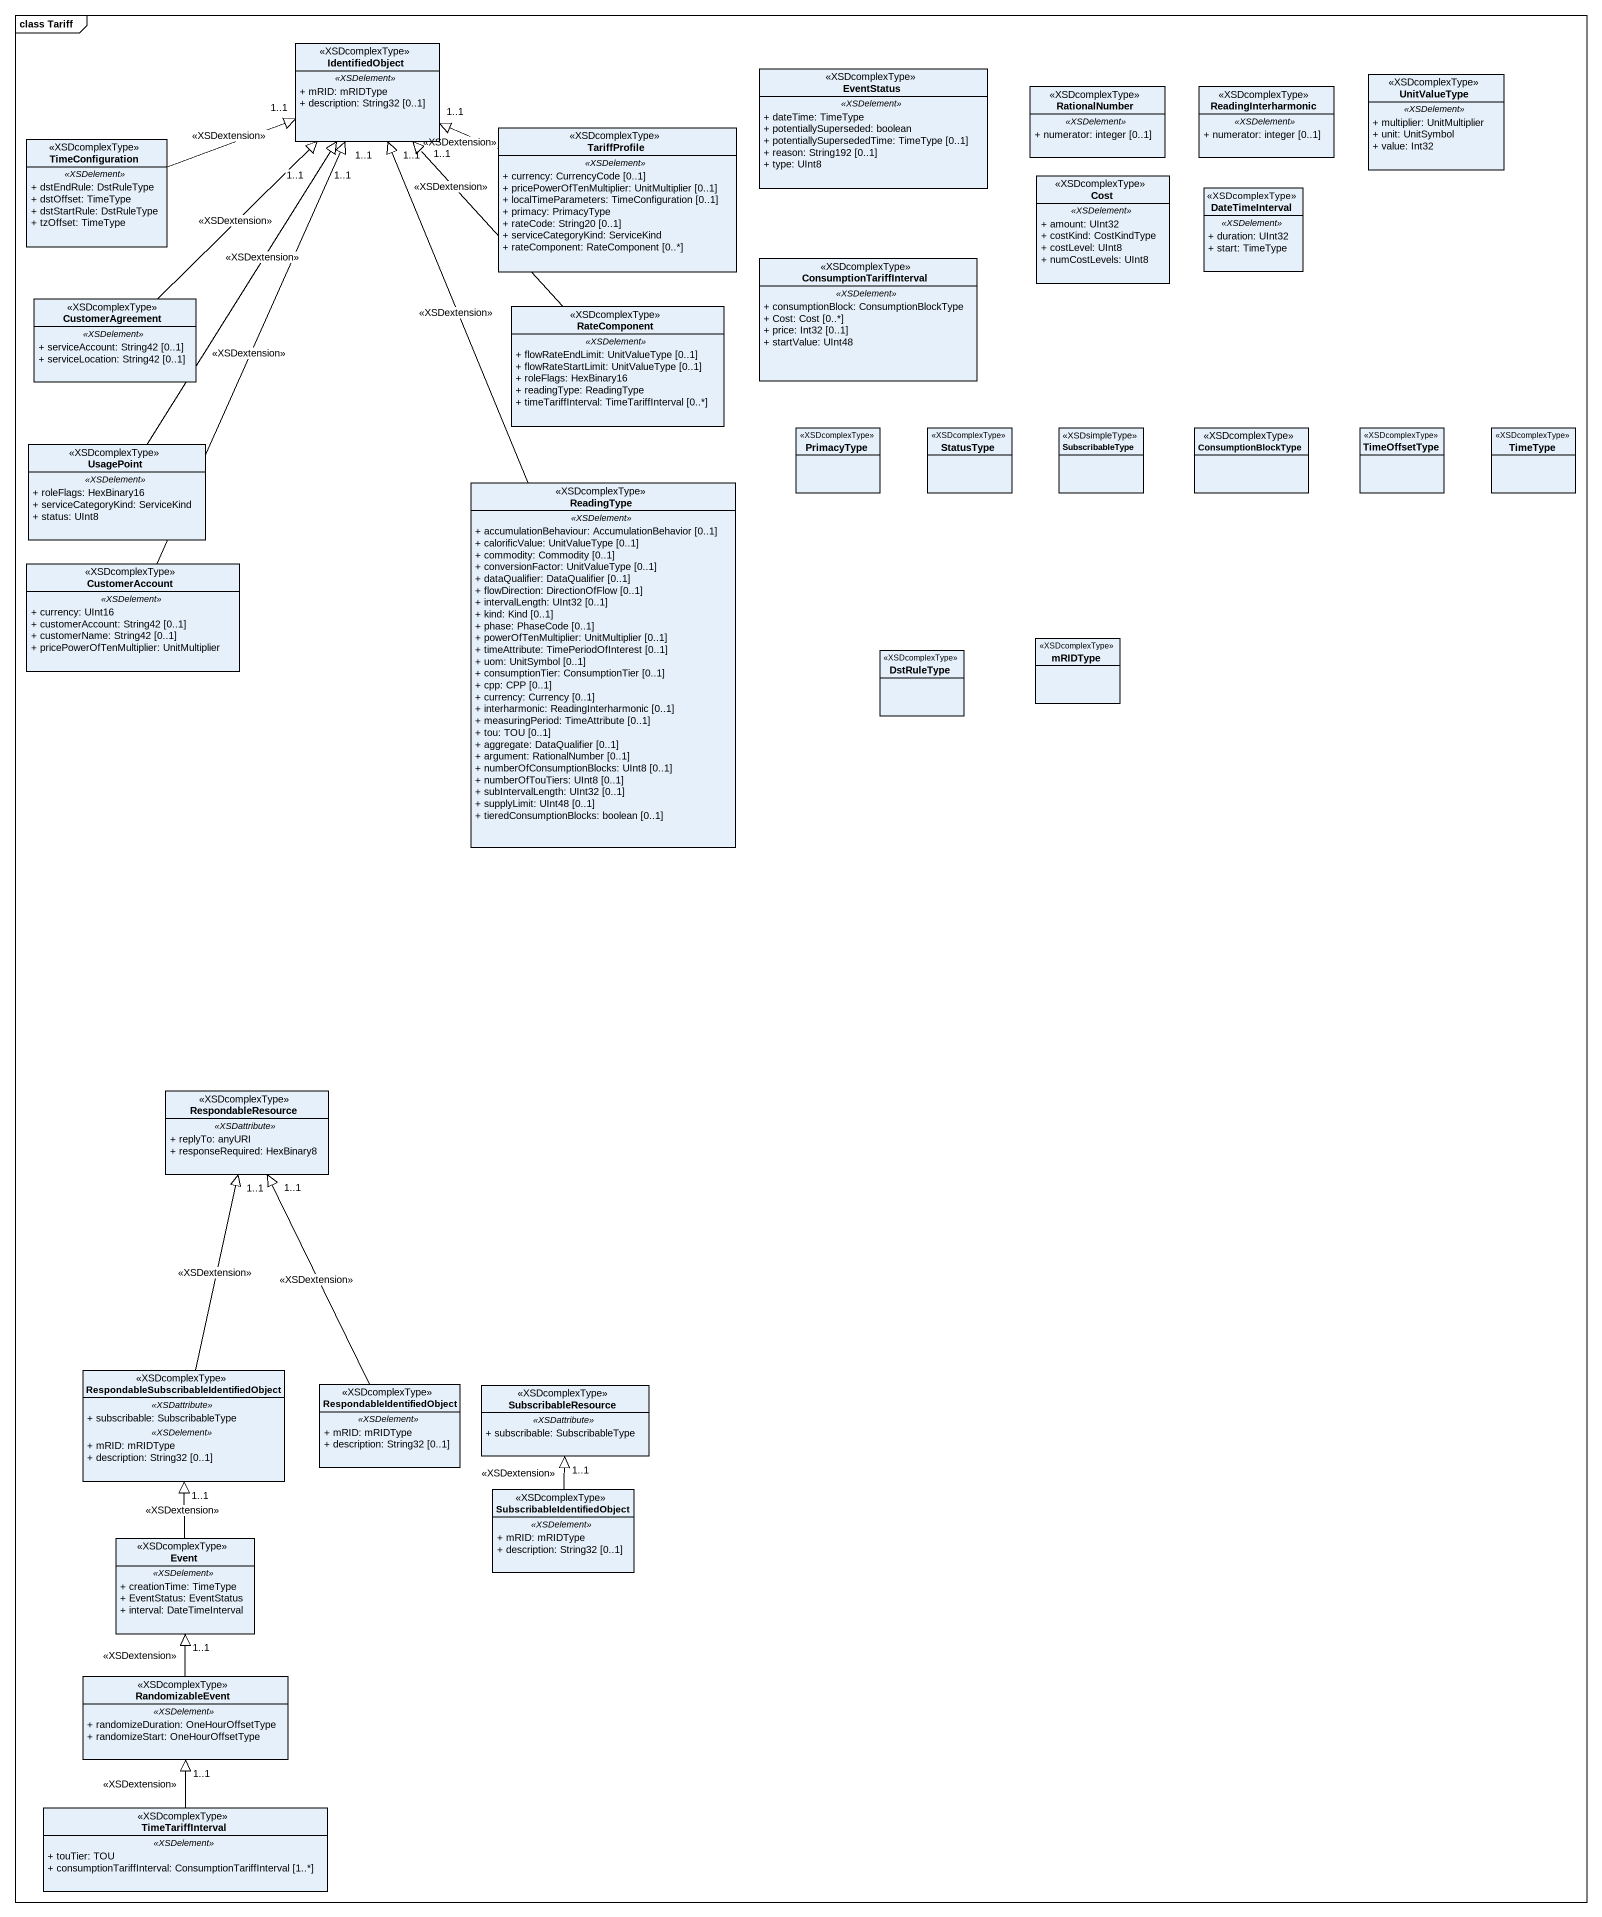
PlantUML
@startuml
mainframe class Tariff
hide circle
hide empty members
skinparam classAttributeIconSize 0
class IdentifiedObject <<XSDcomplexType>> {
  .. <<XSDelement>> ..
  + mRID: mRIDType
  + description: String32 [0..1]
}
class EventStatus <<XSDcomplexType>> {
  .. <<XSDelement>> ..
  + dateTime: TimeType
  + potentiallySuperseded: boolean
  + potentiallySupersededTime: TimeType [0..1]
  + reason: String192 [0..1]
  + type: UInt8
}
class RationalNumber <<XSDcomplexType>> {
  .. <<XSDelement>> ..
  + numerator: integer [0..1]
}
class ReadingInterharmonic <<XSDcomplexType>> {
  .. <<XSDelement>> ..
  + numerator: integer [0..1]
}
class UnitValueType <<XSDcomplexType>> {
  .. <<XSDelement>> ..
  + multiplier: UnitMultiplier
  + unit: UnitSymbol
  + value: Int32
}
class TimeConfiguration <<XSDcomplexType>> {
  .. <<XSDelement>> ..
  + dstEndRule: DstRuleType
  + dstOffset: TimeType
  + dstStartRule: DstRuleType
  + tzOffset: TimeType
}
class TariffProfile <<XSDcomplexType>> {
  .. <<XSDelement>> ..
  + currency: CurrencyCode [0..1]
  + pricePowerOfTenMultiplier: UnitMultiplier [0..1]
  + localTimeParameters: TimeConfiguration [0..1]
  + primacy: PrimacyType
  + rateCode: String20 [0..1]
  + serviceCategoryKind: ServiceKind
  + rateComponent: RateComponent [0..*]
}
class Cost <<XSDcomplexType>> {
  .. <<XSDelement>> ..
  + amount: UInt32
  + costKind: CostKindType
  + costLevel: UInt8
  + numCostLevels: UInt8
}
class DateTimeInterval <<XSDcomplexType>> {
  .. <<XSDelement>> ..
  + duration: UInt32
  + start: TimeType
}
class ConsumptionTariffInterval <<XSDcomplexType>> {
  .. <<XSDelement>> ..
  + consumptionBlock: ConsumptionBlockType
  + Cost: Cost [0..*]
  + price: Int32 [0..1]
  + startValue: UInt48
}
class CustomerAgreement <<XSDcomplexType>> {
  .. <<XSDelement>> ..
  + serviceAccount: String42 [0..1]
  + serviceLocation: String42 [0..1]
}
class RateComponent <<XSDcomplexType>> {
  .. <<XSDelement>> ..
  + flowRateEndLimit: UnitValueType [0..1]
  + flowRateStartLimit: UnitValueType [0..1]
  + roleFlags: HexBinary16
  + readingType: ReadingType
  + timeTariffInterval: TimeTariffInterval [0..*]
}
class UsagePoint <<XSDcomplexType>> {
  .. <<XSDelement>> ..
  + roleFlags: HexBinary16
  + serviceCategoryKind: ServiceKind
  + status: UInt8
}
class PrimacyType <<XSDcomplexType>>
class StatusType <<XSDcomplexType>>
class SubscribableType <<XSDsimpleType>>
class ConsumptionBlockType <<XSDcomplexType>>
class TimeOffsetType <<XSDcomplexType>>
class TimeType <<XSDcomplexType>>
class ReadingType <<XSDcomplexType>> {
  .. <<XSDelement>> ..
  + accumulationBehaviour: AccumulationBehavior [0..1]
  + calorificValue: UnitValueType [0..1]
  + commodity: Commodity [0..1]
  + conversionFactor: UnitValueType [0..1]
  + dataQualifier: DataQualifier [0..1]
  + flowDirection: DirectionOfFlow [0..1]
  + intervalLength: UInt32 [0..1]
  + kind: Kind [0..1]
  + phase: PhaseCode [0..1]
  + powerOfTenMultiplier: UnitMultiplier [0..1]
  + timeAttribute: TimePeriodOfInterest [0..1]
  + uom: UnitSymbol [0..1]
  + consumptionTier: ConsumptionTier [0..1]
  + cpp: CPP [0..1]
  + currency: Currency [0..1]
  + interharmonic: ReadingInterharmonic [0..1]
  + measuringPeriod: TimeAttribute [0..1]
  + tou: TOU [0..1]
  + aggregate: DataQualifier [0..1]
  + argument: RationalNumber [0..1]
  + numberOfConsumptionBlocks: UInt8 [0..1]
  + numberOfTouTiers: UInt8 [0..1]
  + subIntervalLength: UInt32 [0..1]
  + supplyLimit: UInt48 [0..1]
  + tieredConsumptionBlocks: boolean [0..1]
}
class CustomerAccount <<XSDcomplexType>> {
  .. <<XSDelement>> ..
  + currency: UInt16
  + customerAccount: String42 [0..1]
  + customerName: String42 [0..1]
  + pricePowerOfTenMultiplier: UnitMultiplier
}
class DstRuleType <<XSDcomplexType>>
class mRIDType <<XSDcomplexType>>
class RespondableResource <<XSDcomplexType>> {
  .. <<XSDattribute>> ..
  + replyTo: anyURI
  + responseRequired: HexBinary8
}
class "RespondableSubscribableIdentifiedObject" as RespondableSubscribableIdent <<XSDcomplexType>> {
  .. <<XSDattribute>> ..
  + subscribable: SubscribableType
  .. <<XSDelement>> ..
  + mRID: mRIDType
  + description: String32 [0..1]
}
class RespondableIdentifiedObject <<XSDcomplexType>> {
  .. <<XSDelement>> ..
  + mRID: mRIDType
  + description: String32 [0..1]
}
class SubscribableResource <<XSDcomplexType>> {
  .. <<XSDattribute>> ..
  + subscribable: SubscribableType
}
class SubscribableIdentifiedObject <<XSDcomplexType>> {
  .. <<XSDelement>> ..
  + mRID: mRIDType
  + description: String32 [0..1]
}
class Event <<XSDcomplexType>> {
  .. <<XSDelement>> ..
  + creationTime: TimeType
  + EventStatus: EventStatus
  + interval: DateTimeInterval
}
class RandomizableEvent <<XSDcomplexType>> {
  .. <<XSDelement>> ..
  + randomizeDuration: OneHourOffsetType
  + randomizeStart: OneHourOffsetType
}
class TimeTariffInterval <<XSDcomplexType>> {
  .. <<XSDelement>> ..
  + touTier: TOU
  + consumptionTariffInterval: ConsumptionTariffInterval [1..*]
}
TimeConfiguration -right-|> "1..1" IdentifiedObject : <<XSDextension>>
TariffProfile -left-|> "1..1" IdentifiedObject : <<XSDextension>>
CustomerAgreement -up-|> "1..1" IdentifiedObject : <<XSDextension>>
RateComponent -up-|> "1..1" IdentifiedObject : <<XSDextension>>
UsagePoint -up-|> "1..1" IdentifiedObject : <<XSDextension>>
ReadingType -up-|> "1..1" IdentifiedObject : <<XSDextension>>
CustomerAccount -up-|> "1..1" IdentifiedObject : <<XSDextension>>
RespondableSubscribableIdent -up-|> "1..1" RespondableResource : <<XSDextension>>
RespondableIdentifiedObject -up-|> "1..1" RespondableResource : <<XSDextension>>
SubscribableIdentifiedObject -up-|> "1..1" SubscribableResource : <<XSDextension>>
Event -up-|> "1..1" RespondableSubscribableIdent : <<XSDextension>>
RandomizableEvent -up-|> "1..1" Event : <<XSDextension>>
TimeTariffInterval -up-|> "1..1" RandomizableEvent : <<XSDextension>>
@enduml
